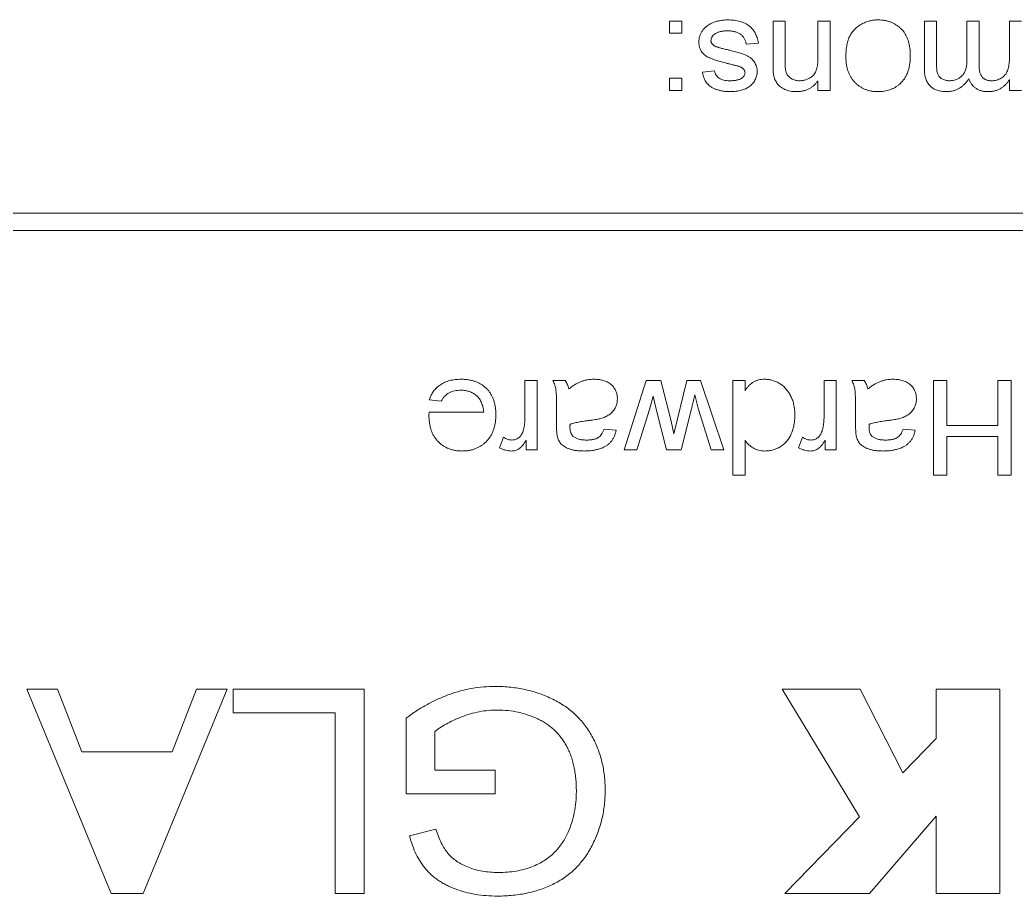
# Model space of a CAD drawing. Header units: inches. Extents: x -9 to 9, y -9.9 to 12.5.
# Drawn here: x -0.802 to 0.537, y 9.522 to 10.699 of the extents above; entities that cross this region are included whole.
import ezdxf

# ---------------------------------------------------------------- set-up
doc = ezdxf.new("R2010")
doc.units = ezdxf.units.IN
doc.header["$MEASUREMENT"] = 0

msp = doc.modelspace()

# ---------------------------------------------------------------- linework, layer by layer
at = {"color": 7, "linetype": 'Continuous', "lineweight": 15}
for p, q in [((0.0712, 10.6815), (0.0712, 10.6978)), ((0.0712, 10.6978), (0.0876, 10.6978)), ((0.0876, 10.6978), (0.0876, 10.6815)), ((0.2102, 10.6408), (0.2102, 10.6978)), ((0.2102, 10.6978), (0.2265, 10.6978)), ((0.2265, 10.6978), (0.2265, 10.6422)), ((0.2706, 10.6478), (0.2706, 10.6978)), ((0.2706, 10.6978), (0.287, 10.6978)), ((0.287, 10.6978), (0.287, 10.6046)), ((0.4137, 10.6342), (0.4137, 10.6978)), ((0.4137, 10.6978), (0.4301, 10.6978)), ((0.4301, 10.6978), (0.4301, 10.6402)), ((0.4709, 10.6447), (0.4709, 10.6978)), ((0.4709, 10.6978), (0.4873, 10.6978)), ((0.4873, 10.6978), (0.4873, 10.6384)), ((0.5281, 10.6504), (0.5281, 10.6978)), ((0.5281, 10.6978), (0.5445, 10.6978)), ((0.0876, 10.6815), (0.0712, 10.6815)), ((0.1905, 10.6684), (0.1742, 10.6667)), ((0.1154, 10.6292), (0.1317, 10.6308)), ((0.0712, 10.6046), (0.0712, 10.621)), ((0.0712, 10.621), (0.0876, 10.621)), ((0.0876, 10.621), (0.0876, 10.6046)), ((0.2706, 10.6046), (0.2706, 10.6176)), ((0.5281, 10.6046), (0.5281, 10.6192)), ((0.0876, 10.6046), (0.0712, 10.6046)), ((0.287, 10.6046), (0.2706, 10.6046)), ((0.5445, 10.6046), (0.5281, 10.6046)), ((1.6858, 10.4396), (-1.3242, 10.4396)), ((-1.3242, 10.4164), (1.6858, 10.4164)), ((-0.1233, 10.1652), (-0.1233, 10.2147)), ((-0.1233, 10.2147), (-0.1069, 10.2147)), ((-0.1069, 10.2147), (-0.1069, 10.1215)), ((-0.0857, 10.2147), (-0.0693, 10.2147)), ((0.0099, 10.1215), (0.0396, 10.2147)), ((0.0396, 10.2147), (0.0596, 10.2147)), ((0.0596, 10.2147), (0.0731, 10.1598)), ((0.0769, 10.143), (0.0943, 10.2147)), ((0.0943, 10.2147), (0.1129, 10.2147)), ((0.1129, 10.2147), (0.144, 10.1215)), ((0.1562, 10.0872), (0.1562, 10.2147)), ((0.1562, 10.2147), (0.1726, 10.2147)), ((0.1726, 10.2147), (0.1726, 10.2006)), ((0.2788, 10.1652), (0.2788, 10.2147)), ((0.2788, 10.2147), (0.2951, 10.2147)), ((0.2951, 10.2147), (0.2951, 10.1215)), ((0.3164, 10.2147), (0.3327, 10.2147)), ((0.4259, 10.0872), (0.4259, 10.2147)), ((0.4259, 10.2147), (0.4439, 10.2147)), ((0.4439, 10.2147), (0.4439, 10.1542)), ((0.5125, 10.1542), (0.5125, 10.2147)), ((0.5125, 10.2147), (0.5305, 10.2147)), ((0.5305, 10.2147), (0.5305, 10.0872)), ((0.0492, 10.1934), (0.044, 10.1759)), ((0.0532, 10.1761), (0.0492, 10.1934)), ((0.1101, 10.1759), (0.1051, 10.1953)), ((-0.2358, 10.1869), (-0.2519, 10.1886)), ((-0.2523, 10.1722), (-0.1788, 10.1722)), ((-0.0808, 10.1543), (-0.0808, 10.1743)), ((0.044, 10.1759), (0.027, 10.1215)), ((0.067, 10.1215), (0.0532, 10.1761)), ((0.1007, 10.1766), (0.0868, 10.1215)), ((0.1269, 10.1215), (0.1101, 10.1759)), ((0.3213, 10.1543), (0.3213, 10.1743)), ((0.0731, 10.1598), (0.0769, 10.143)), ((0.4439, 10.1542), (0.5125, 10.1542)), ((-0.017, 10.1493), (-0.0007, 10.1477)), ((0.385, 10.1493), (0.4014, 10.1477)), ((0.5125, 10.1395), (0.4439, 10.1395)), ((0.4439, 10.1395), (0.4439, 10.0872)), ((0.5125, 10.0872), (0.5125, 10.1395)), ((-0.1576, 10.1243), (-0.1522, 10.1384)), ((-0.1216, 10.1215), (-0.1216, 10.1345)), ((0.1726, 10.1343), (0.1726, 10.0872)), ((0.2445, 10.1243), (0.2498, 10.1384)), ((0.2804, 10.1215), (0.2804, 10.1345)), ((-0.1069, 10.1215), (-0.1216, 10.1215)), ((0.027, 10.1215), (0.0099, 10.1215)), ((0.0868, 10.1215), (0.067, 10.1215)), ((0.144, 10.1215), (0.1269, 10.1215)), ((0.2951, 10.1215), (0.2804, 10.1215)), ((0.1726, 10.0872), (0.1562, 10.0872)), ((0.4439, 10.0872), (0.4259, 10.0872)), ((0.5305, 10.0872), (0.5125, 10.0872)), ((-0.6799, 9.5251), (-0.793, 9.7998)), ((-0.793, 9.7998), (-0.7517, 9.7998)), ((-0.7517, 9.7998), (-0.7192, 9.7153)), ((-0.5237, 9.7998), (-0.6368, 9.5251)), ((-0.5975, 9.7153), (-0.565, 9.7998)), ((-0.565, 9.7998), (-0.5237, 9.7998)), ((-0.5157, 9.7681), (-0.5157, 9.7998)), ((-0.5157, 9.7998), (-0.3395, 9.7998)), ((-0.3395, 9.7998), (-0.3395, 9.5251)), ((0.3265, 9.6279), (0.2226, 9.7998)), ((0.2226, 9.7998), (0.3273, 9.7998)), ((0.3273, 9.7998), (0.3846, 9.6874)), ((0.4296, 9.7998), (0.5152, 9.7998)), ((0.4296, 9.7334), (0.4296, 9.7998)), ((0.5152, 9.7998), (0.5152, 9.5251)), ((-0.3783, 9.7681), (-0.5157, 9.7681)), ((-0.3783, 9.5251), (-0.3783, 9.7681)), ((-0.2832, 9.6589), (-0.2832, 9.7606)), ((-0.2444, 9.7427), (-0.2444, 9.6906)), ((0.3846, 9.6874), (0.4296, 9.7334)), ((-0.7192, 9.7153), (-0.5975, 9.7153)), ((-0.2444, 9.6906), (-0.1634, 9.6906)), ((-0.1634, 9.6906), (-0.1634, 9.6589)), ((-0.1634, 9.6589), (-0.2832, 9.6589)), ((0.2262, 9.5251), (0.3265, 9.6279)), ((0.4296, 9.6289), (0.34, 9.5251)), ((0.4296, 9.5251), (0.4296, 9.6289)), ((-0.2786, 9.6025), (-0.2431, 9.6114)), ((-0.6368, 9.5251), (-0.6799, 9.5251)), ((-0.3395, 9.5251), (-0.3783, 9.5251)), ((0.34, 9.5251), (0.2262, 9.5251)), ((0.5152, 9.5251), (0.4296, 9.5251))]:
    msp.add_line(p, q, dxfattribs=at)
for points, knots in [([(0.1105, 10.6698), (0.1105, 10.6711), (0.1106, 10.6737), (0.1116, 10.6776), (0.1131, 10.6813), (0.1152, 10.6849), (0.1178, 10.6882), (0.121, 10.6911), (0.1248, 10.6936), (0.129, 10.6957), (0.1336, 10.6974), (0.1386, 10.6985), (0.1439, 10.6993), (0.1475, 10.6994), (0.1493, 10.6994)], [0, 0, 0, 0, 0.071904, 0.143614, 0.216349, 0.292365, 0.369707, 0.448625, 0.530622, 0.617577, 0.708282, 0.80124, 0.898243, 1, 1, 1, 1]), ([(0.1493, 10.6994), (0.1508, 10.6994), (0.1538, 10.6994), (0.1581, 10.699), (0.1621, 10.6984), (0.1658, 10.6975), (0.1693, 10.6964), (0.1725, 10.6951), (0.1754, 10.6935), (0.178, 10.6917), (0.1804, 10.6896), (0.1825, 10.6872), (0.1844, 10.6847), (0.1861, 10.6819), (0.1876, 10.6789), (0.1888, 10.6756), (0.1898, 10.6721), (0.1903, 10.6696), (0.1905, 10.6684)], [0, 0, 0, 0, 0.079866, 0.154611, 0.225448, 0.291873, 0.355064, 0.415035, 0.472522, 0.528207, 0.582877, 0.63781, 0.693561, 0.750163, 0.808806, 0.869777, 0.933431, 1, 1, 1, 1]), ([(0.3082, 10.6499), (0.3082, 10.6514), (0.3083, 10.6542), (0.3085, 10.6583), (0.309, 10.6621), (0.3095, 10.6658), (0.3103, 10.6691), (0.3112, 10.6723), (0.3123, 10.6752), (0.3135, 10.6779), (0.315, 10.6804), (0.3165, 10.6828), (0.3182, 10.685), (0.3201, 10.687), (0.3221, 10.6889), (0.3243, 10.6907), (0.3267, 10.6923), (0.3291, 10.6938), (0.3317, 10.6952), (0.3344, 10.6963), (0.3371, 10.6973), (0.3398, 10.6981), (0.3427, 10.6987), (0.3456, 10.6991), (0.3485, 10.6994), (0.3505, 10.6994), (0.3515, 10.6994)], [0, 0, 0, 0, 0.05819, 0.113056, 0.165061, 0.21424, 0.260568, 0.30443, 0.346129, 0.385785, 0.423948, 0.461726, 0.499248, 0.536313, 0.573594, 0.611063, 0.649419, 0.688099, 0.726978, 0.76576, 0.803976, 0.842431, 0.881298, 0.920407, 0.959944, 1, 1, 1, 1]), ([(0.3515, 10.6994), (0.3531, 10.6994), (0.3562, 10.6993), (0.3607, 10.6987), (0.365, 10.6978), (0.369, 10.6964), (0.3729, 10.6947), (0.3765, 10.6925), (0.3798, 10.69), (0.383, 10.6871), (0.3858, 10.6838), (0.3882, 10.6801), (0.3903, 10.6761), (0.392, 10.6718), (0.3932, 10.6671), (0.3942, 10.6621), (0.3948, 10.6568), (0.3948, 10.6531), (0.3948, 10.6512)], [0, 0, 0, 0, 0.06474, 0.126418, 0.186315, 0.244378, 0.301332, 0.357929, 0.415028, 0.473091, 0.53178, 0.591191, 0.651847, 0.714938, 0.780664, 0.849684, 0.922763, 1, 1, 1, 1]), ([(0.1491, 10.6847), (0.1482, 10.6847), (0.1464, 10.6847), (0.1438, 10.6845), (0.1415, 10.6842), (0.1393, 10.6838), (0.1372, 10.6832), (0.1354, 10.6826), (0.1338, 10.6817), (0.1319, 10.6805), (0.1299, 10.6789), (0.1281, 10.6766), (0.127, 10.6741), (0.1269, 10.6723), (0.1268, 10.6715)], [0, 0, 0, 0, 0.095093, 0.18512, 0.268441, 0.346337, 0.418349, 0.486369, 0.54995, 0.609854, 0.720112, 0.81839, 0.909514, 1, 1, 1, 1]), ([(0.1742, 10.6667), (0.1741, 10.6675), (0.1738, 10.6689), (0.1732, 10.6708), (0.1725, 10.6727), (0.1716, 10.6744), (0.1706, 10.6761), (0.1694, 10.6776), (0.1681, 10.6789), (0.1666, 10.6801), (0.1649, 10.6812), (0.1631, 10.6822), (0.1611, 10.683), (0.159, 10.6836), (0.1568, 10.6841), (0.1543, 10.6845), (0.1518, 10.6847), (0.15, 10.6847), (0.1491, 10.6847)], [0, 0, 0, 0, 0.063186, 0.123974, 0.181721, 0.23889, 0.294673, 0.350009, 0.406037, 0.462315, 0.519537, 0.579385, 0.64074, 0.705756, 0.773215, 0.844995, 0.919985, 1, 1, 1, 1]), ([(0.1504, 10.6405), (0.1491, 10.6409), (0.1465, 10.6416), (0.1427, 10.6427), (0.1392, 10.6437), (0.136, 10.6446), (0.1331, 10.6455), (0.1306, 10.6463), (0.1283, 10.6471), (0.1257, 10.6481), (0.1227, 10.6494), (0.1196, 10.6513), (0.1169, 10.6536), (0.1146, 10.6562), (0.1127, 10.6591), (0.1114, 10.6624), (0.1106, 10.666), (0.1105, 10.6685), (0.1105, 10.6698)], [0, 0, 0, 0, 0.077574, 0.149903, 0.216537, 0.277933, 0.333647, 0.38369, 0.428076, 0.467269, 0.538091, 0.605387, 0.66991, 0.733624, 0.796729, 0.861185, 0.928258, 1, 1, 1, 1]), ([(0.1268, 10.6715), (0.1268, 10.6711), (0.1269, 10.6703), (0.1271, 10.6692), (0.1276, 10.6682), (0.1283, 10.6672), (0.1291, 10.6662), (0.1302, 10.6654), (0.1314, 10.6646), (0.1323, 10.6642), (0.1327, 10.6639)], [0, 0, 0, 0, 0.115834, 0.22718, 0.337218, 0.451327, 0.573841, 0.703929, 0.845173, 1, 1, 1, 1]), ([(0.1327, 10.6639), (0.1331, 10.6638), (0.134, 10.6634), (0.1355, 10.6629), (0.1372, 10.6623), (0.1392, 10.6618), (0.1415, 10.6612), (0.144, 10.6605), (0.1469, 10.6599), (0.1489, 10.6594), (0.1499, 10.6592)], [0, 0, 0, 0, 0.071269, 0.15777, 0.260114, 0.376166, 0.509547, 0.657505, 0.820757, 1, 1, 1, 1]), ([(0.1499, 10.6592), (0.1513, 10.6588), (0.154, 10.6581), (0.1579, 10.657), (0.1615, 10.6561), (0.1647, 10.6551), (0.1676, 10.6541), (0.1702, 10.6533), (0.1725, 10.6524), (0.175, 10.6513), (0.1778, 10.6499), (0.1808, 10.6478), (0.1833, 10.6454), (0.1853, 10.6427), (0.1869, 10.6398), (0.188, 10.6366), (0.1888, 10.6334), (0.1889, 10.6312), (0.1889, 10.63)], [0, 0, 0, 0, 0.081828, 0.15738, 0.227123, 0.29074, 0.348258, 0.399556, 0.445277, 0.484851, 0.55548, 0.622202, 0.687024, 0.750372, 0.812879, 0.874666, 0.936506, 1, 1, 1, 1]), ([(0.3515, 10.603), (0.3499, 10.603), (0.3469, 10.6031), (0.3424, 10.6037), (0.3382, 10.6047), (0.3342, 10.606), (0.3304, 10.6078), (0.3267, 10.6099), (0.3234, 10.6125), (0.3203, 10.6154), (0.3174, 10.6187), (0.315, 10.6223), (0.3129, 10.6261), (0.3111, 10.6303), (0.3098, 10.6348), (0.3089, 10.6396), (0.3083, 10.6447), (0.3082, 10.6481), (0.3082, 10.6499)], [0, 0, 0, 0, 0.064643, 0.126877, 0.18704, 0.245838, 0.303782, 0.361534, 0.420014, 0.479523, 0.539642, 0.599585, 0.660557, 0.723091, 0.787772, 0.855066, 0.925797, 1, 1, 1, 1]), ([(0.3948, 10.6512), (0.3948, 10.6492), (0.3947, 10.6451), (0.394, 10.6393), (0.3929, 10.6339), (0.3914, 10.6289), (0.3894, 10.6244), (0.3869, 10.6202), (0.384, 10.6165), (0.3817, 10.6143), (0.3806, 10.6132)], [0, 0, 0, 0, 0.148309, 0.287057, 0.418516, 0.542549, 0.66052, 0.775371, 0.887867, 1, 1, 1, 1]), ([(0.5043, 10.6177), (0.5054, 10.6177), (0.5077, 10.6178), (0.5109, 10.6185), (0.5141, 10.6196), (0.5171, 10.6211), (0.5198, 10.623), (0.5221, 10.6254), (0.5241, 10.6281), (0.5253, 10.6307), (0.5261, 10.633), (0.5267, 10.635), (0.5271, 10.6371), (0.5275, 10.6394), (0.5278, 10.6419), (0.528, 10.6445), (0.5281, 10.6474), (0.5281, 10.6493), (0.5281, 10.6504)], [0, 0, 0, 0, 0.073205, 0.144966, 0.216391, 0.288928, 0.361261, 0.432111, 0.504763, 0.579781, 0.6197, 0.663347, 0.710361, 0.760235, 0.814889, 0.87263, 0.934116, 1, 1, 1, 1]), ([(0.1645, 10.637), (0.1643, 10.637), (0.1637, 10.6372), (0.1626, 10.6375), (0.1613, 10.6379), (0.1597, 10.6383), (0.1578, 10.6388), (0.1556, 10.6393), (0.1531, 10.6399), (0.1514, 10.6403), (0.1504, 10.6405)], [0, 0, 0, 0, 0.0534044, 0.1280645, 0.2227777, 0.3370983, 0.4714695, 0.6271687, 0.8029147, 1, 1, 1, 1]), ([(0.1706, 10.6332), (0.1703, 10.6336), (0.1695, 10.6344), (0.1681, 10.6353), (0.1664, 10.6362), (0.1652, 10.6367), (0.1645, 10.637)], [0, 0, 0, 0, 0.2151201, 0.4486397, 0.7097225, 1, 1, 1, 1]), ([(0.211, 10.6255), (0.2109, 10.6259), (0.2108, 10.6268), (0.2106, 10.6282), (0.2105, 10.6298), (0.2103, 10.6316), (0.2103, 10.6336), (0.2102, 10.6358), (0.2102, 10.6382), (0.2102, 10.6399), (0.2102, 10.6408)], [0, 0, 0, 0, 0.0794987, 0.1702959, 0.2758223, 0.3945065, 0.5263322, 0.6698225, 0.8282417, 1, 1, 1, 1]), ([(0.2265, 10.6422), (0.2265, 10.6407), (0.2265, 10.6379), (0.2269, 10.6341), (0.2274, 10.6308), (0.2282, 10.6281), (0.2294, 10.6257), (0.2308, 10.6237), (0.2327, 10.6219), (0.2349, 10.6205), (0.2373, 10.6192), (0.24, 10.6183), (0.2429, 10.6178), (0.2449, 10.6177), (0.2459, 10.6177)], [0, 0, 0, 0, 0.123561, 0.230514, 0.322018, 0.399267, 0.468163, 0.536748, 0.607035, 0.680492, 0.75669, 0.834592, 0.914663, 1, 1, 1, 1]), ([(0.2459, 10.6177), (0.2467, 10.6177), (0.2483, 10.6178), (0.2507, 10.618), (0.253, 10.6186), (0.2553, 10.6192), (0.2574, 10.6201), (0.2595, 10.6212), (0.2615, 10.6225), (0.2633, 10.624), (0.2651, 10.6257), (0.2666, 10.6279), (0.2678, 10.6303), (0.2689, 10.6332), (0.2697, 10.6363), (0.2702, 10.6399), (0.2706, 10.6437), (0.2706, 10.6464), (0.2706, 10.6478)], [0, 0, 0, 0, 0.055577, 0.109757, 0.162536, 0.214518, 0.266613, 0.318338, 0.370897, 0.424272, 0.478921, 0.537218, 0.598921, 0.665389, 0.738701, 0.8187, 0.905514, 1, 1, 1, 1]), ([(0.4301, 10.6402), (0.4301, 10.6387), (0.4301, 10.6361), (0.4304, 10.6324), (0.4308, 10.6294), (0.4316, 10.6269), (0.4326, 10.6248), (0.4338, 10.623), (0.4355, 10.6215), (0.4374, 10.6202), (0.4396, 10.6191), (0.442, 10.6183), (0.4446, 10.6178), (0.4463, 10.6177), (0.4472, 10.6177)], [0, 0, 0, 0, 0.132, 0.244831, 0.338158, 0.413996, 0.479999, 0.546536, 0.61447, 0.686819, 0.761201, 0.837747, 0.916318, 1, 1, 1, 1]), ([(0.4472, 10.6177), (0.4481, 10.6177), (0.4497, 10.6178), (0.4521, 10.6181), (0.4544, 10.6186), (0.4566, 10.6193), (0.4587, 10.6202), (0.4606, 10.6213), (0.4625, 10.6226), (0.4642, 10.6241), (0.4658, 10.6258), (0.4672, 10.6278), (0.4683, 10.63), (0.4693, 10.6325), (0.47, 10.6352), (0.4706, 10.6381), (0.4709, 10.6413), (0.4709, 10.6435), (0.4709, 10.6447)], [0, 0, 0, 0, 0.061413, 0.120127, 0.177722, 0.233757, 0.289007, 0.343682, 0.399441, 0.455811, 0.512968, 0.571498, 0.632828, 0.696664, 0.765474, 0.838055, 0.91606, 1, 1, 1, 1]), ([(0.4873, 10.6384), (0.4873, 10.6375), (0.4873, 10.6359), (0.4875, 10.6336), (0.4878, 10.6314), (0.4882, 10.6294), (0.4888, 10.6275), (0.4895, 10.6258), (0.4903, 10.6243), (0.4912, 10.6229), (0.4923, 10.6216), (0.4935, 10.6206), (0.4949, 10.6197), (0.4965, 10.619), (0.4982, 10.6184), (0.5001, 10.618), (0.5022, 10.6177), (0.5036, 10.6177), (0.5043, 10.6177)], [0, 0, 0, 0, 0.081226, 0.156926, 0.228882, 0.295845, 0.358232, 0.417324, 0.473288, 0.527532, 0.580385, 0.632696, 0.686719, 0.742338, 0.800776, 0.862704, 0.928691, 1, 1, 1, 1]), ([(0.1535, 10.603), (0.1516, 10.603), (0.1481, 10.6031), (0.1429, 10.6037), (0.1381, 10.6047), (0.1337, 10.6061), (0.1297, 10.6077), (0.1262, 10.6097), (0.1233, 10.612), (0.1209, 10.6147), (0.119, 10.6177), (0.1174, 10.6211), (0.1162, 10.625), (0.1156, 10.6277), (0.1154, 10.6292)], [0, 0, 0, 0, 0.107097, 0.207804, 0.30338, 0.394069, 0.479039, 0.55622, 0.62813, 0.695433, 0.763088, 0.835924, 0.914474, 1, 1, 1, 1]), ([(0.1317, 10.6308), (0.1319, 10.6298), (0.1324, 10.6279), (0.1337, 10.6252), (0.1355, 10.623), (0.1379, 10.6211), (0.1407, 10.6195), (0.1441, 10.6185), (0.148, 10.6178), (0.1507, 10.6177), (0.1522, 10.6177)], [0, 0, 0, 0, 0.113015, 0.220825, 0.327646, 0.439108, 0.558973, 0.689663, 0.836239, 1, 1, 1, 1]), ([(0.1522, 10.6177), (0.1531, 10.6177), (0.1548, 10.6177), (0.1573, 10.6179), (0.1595, 10.6182), (0.1616, 10.6185), (0.1634, 10.6189), (0.1651, 10.6194), (0.1666, 10.6201), (0.1682, 10.6211), (0.1699, 10.6224), (0.1714, 10.6243), (0.1724, 10.6262), (0.1725, 10.6277), (0.1726, 10.6284)], [0, 0, 0, 0, 0.104701, 0.201519, 0.290667, 0.372247, 0.447927, 0.517641, 0.580702, 0.638882, 0.742636, 0.8335, 0.91772, 1, 1, 1, 1]), ([(0.1726, 10.6284), (0.1725, 10.6288), (0.1725, 10.6297), (0.1721, 10.631), (0.1715, 10.6322), (0.1709, 10.6329), (0.1706, 10.6332)], [0, 0, 0, 0, 0.24866, 0.491232, 0.738201, 1, 1, 1, 1]), ([(0.1889, 10.63), (0.1889, 10.629), (0.1888, 10.627), (0.1882, 10.624), (0.1873, 10.6211), (0.186, 10.6184), (0.1844, 10.6158), (0.1825, 10.6135), (0.1804, 10.6113), (0.1788, 10.6101), (0.1779, 10.6095)], [0, 0, 0, 0, 0.127093, 0.251928, 0.375308, 0.500182, 0.626043, 0.750055, 0.874162, 1, 1, 1, 1]), ([(0.2415, 10.603), (0.2401, 10.603), (0.2374, 10.6031), (0.2335, 10.6037), (0.2298, 10.6046), (0.2263, 10.6059), (0.223, 10.6076), (0.2202, 10.6094), (0.2178, 10.6115), (0.2158, 10.6139), (0.2142, 10.6165), (0.2128, 10.6193), (0.2118, 10.6223), (0.2113, 10.6244), (0.211, 10.6255)], [0, 0, 0, 0, 0.097966, 0.192504, 0.285214, 0.376566, 0.464105, 0.545546, 0.622274, 0.695254, 0.767679, 0.842285, 0.919383, 1, 1, 1, 1]), ([(0.4436, 10.603), (0.4424, 10.603), (0.4402, 10.6031), (0.4369, 10.6034), (0.4338, 10.604), (0.4309, 10.6049), (0.4282, 10.6059), (0.4257, 10.6072), (0.4235, 10.6088), (0.4214, 10.6106), (0.4196, 10.6127), (0.418, 10.615), (0.4167, 10.6176), (0.4156, 10.6204), (0.4148, 10.6235), (0.4141, 10.6268), (0.4138, 10.6304), (0.4137, 10.6329), (0.4137, 10.6342)], [0, 0, 0, 0, 0.070807, 0.137826, 0.200933, 0.261735, 0.319665, 0.375811, 0.431114, 0.486018, 0.541264, 0.597711, 0.655926, 0.71674, 0.78102, 0.849299, 0.922483, 1, 1, 1, 1]), ([(0.1779, 10.6095), (0.1773, 10.6091), (0.1758, 10.6081), (0.1734, 10.6069), (0.1706, 10.6058), (0.1675, 10.6049), (0.1642, 10.604), (0.1607, 10.6035), (0.1572, 10.6031), (0.1547, 10.603), (0.1535, 10.603)], [0, 0, 0, 0, 0.0952145, 0.201092, 0.3167255, 0.4441333, 0.5785148, 0.7157199, 0.8556775, 1, 1, 1, 1]), ([(0.2706, 10.6176), (0.2698, 10.6165), (0.2681, 10.6142), (0.2651, 10.6112), (0.2618, 10.6087), (0.2583, 10.6066), (0.2545, 10.605), (0.2504, 10.6038), (0.246, 10.6031), (0.243, 10.603), (0.2415, 10.603)], [0, 0, 0, 0, 0.127232, 0.250814, 0.370546, 0.489925, 0.610284, 0.734954, 0.864067, 1, 1, 1, 1]), ([(0.3806, 10.6132), (0.3796, 10.6124), (0.3776, 10.6108), (0.3743, 10.6087), (0.3709, 10.607), (0.3673, 10.6055), (0.3636, 10.6044), (0.3597, 10.6036), (0.3556, 10.6031), (0.3529, 10.603), (0.3515, 10.603)], [0, 0, 0, 0, 0.123513, 0.244883, 0.366289, 0.488019, 0.611574, 0.737271, 0.866217, 1, 1, 1, 1]), ([(0.4735, 10.6203), (0.4725, 10.6189), (0.4706, 10.6162), (0.4674, 10.6127), (0.464, 10.6097), (0.4603, 10.6072), (0.4565, 10.6053), (0.4524, 10.604), (0.448, 10.6032), (0.4451, 10.6031), (0.4436, 10.603)], [0, 0, 0, 0, 0.139728, 0.270996, 0.396376, 0.517305, 0.636329, 0.754958, 0.875182, 1, 1, 1, 1]), ([(0.4998, 10.603), (0.4982, 10.6031), (0.495, 10.6031), (0.4905, 10.604), (0.4864, 10.6054), (0.4828, 10.6075), (0.4797, 10.61), (0.4771, 10.613), (0.4749, 10.6164), (0.474, 10.619), (0.4735, 10.6203)], [0, 0, 0, 0, 0.1463162, 0.2805548, 0.4060707, 0.5260906, 0.6427543, 0.758503, 0.876798, 1, 1, 1, 1]), ([(0.5281, 10.6192), (0.5274, 10.618), (0.5259, 10.6157), (0.5231, 10.6125), (0.5199, 10.6098), (0.5165, 10.6074), (0.5127, 10.6054), (0.5086, 10.604), (0.5043, 10.6032), (0.5013, 10.6031), (0.4998, 10.603)], [0, 0, 0, 0, 0.123343, 0.244265, 0.366244, 0.489395, 0.613948, 0.739193, 0.866489, 1, 1, 1, 1]), ([(-0.2519, 10.1886), (-0.2515, 10.1896), (-0.2508, 10.1918), (-0.2495, 10.1948), (-0.248, 10.1976), (-0.2462, 10.2003), (-0.2442, 10.2028), (-0.242, 10.2051), (-0.2396, 10.2072), (-0.2369, 10.2091), (-0.2341, 10.2108), (-0.2311, 10.2123), (-0.2279, 10.2136), (-0.2244, 10.2146), (-0.2208, 10.2154), (-0.2171, 10.2159), (-0.2131, 10.2163), (-0.2104, 10.2163), (-0.209, 10.2163)], [0, 0, 0, 0, 0.061746, 0.121405, 0.179781, 0.237523, 0.29511, 0.352702, 0.410413, 0.46936, 0.529344, 0.590175, 0.652291, 0.716546, 0.783338, 0.852563, 0.924565, 1, 1, 1, 1]), ([(-0.209, 10.2163), (-0.2072, 10.2163), (-0.2038, 10.2162), (-0.1989, 10.2156), (-0.1942, 10.2147), (-0.1898, 10.2133), (-0.1857, 10.2115), (-0.1818, 10.2094), (-0.1783, 10.2068), (-0.175, 10.2039), (-0.172, 10.2007), (-0.1695, 10.197), (-0.1673, 10.1931), (-0.1655, 10.1889), (-0.1642, 10.1843), (-0.1632, 10.1795), (-0.1626, 10.1743), (-0.1625, 10.1707), (-0.1625, 10.1689)], [0, 0, 0, 0, 0.069269, 0.135217, 0.198632, 0.259375, 0.318807, 0.377138, 0.435039, 0.493196, 0.55158, 0.610231, 0.669155, 0.729837, 0.792949, 0.85836, 0.92734, 1, 1, 1, 1]), ([(-0.0808, 10.1743), (-0.0808, 10.1759), (-0.0808, 10.1791), (-0.0808, 10.1837), (-0.0809, 10.1878), (-0.081, 10.1914), (-0.0811, 10.1947), (-0.0813, 10.1975), (-0.0815, 10.1998), (-0.0818, 10.2023), (-0.0823, 10.2052), (-0.0832, 10.2084), (-0.0843, 10.2116), (-0.0852, 10.2137), (-0.0857, 10.2147)], [0, 0, 0, 0, 0.121729, 0.23228, 0.332288, 0.421154, 0.500089, 0.567887, 0.625241, 0.671538, 0.75364, 0.835292, 0.91739, 1, 1, 1, 1]), ([(-0.0693, 10.2147), (-0.0687, 10.2139), (-0.0675, 10.2122), (-0.0662, 10.2094), (-0.0651, 10.2064), (-0.0646, 10.2043), (-0.0644, 10.2033)], [0, 0, 0, 0, 0.245708, 0.491046, 0.741711, 1, 1, 1, 1]), ([(-0.0644, 10.2033), (-0.063, 10.2044), (-0.0601, 10.2066), (-0.0558, 10.2094), (-0.0516, 10.2117), (-0.0475, 10.2135), (-0.0433, 10.2147), (-0.0391, 10.2157), (-0.0348, 10.2162), (-0.0318, 10.2163), (-0.0303, 10.2163)], [0, 0, 0, 0, 0.1491828, 0.2871726, 0.4148615, 0.533201, 0.6472606, 0.7621608, 0.8794649, 1, 1, 1, 1]), ([(-0.0303, 10.2163), (-0.0291, 10.2163), (-0.0267, 10.2163), (-0.0233, 10.2159), (-0.02, 10.2153), (-0.017, 10.2145), (-0.0142, 10.2135), (-0.0116, 10.2122), (-0.0093, 10.2107), (-0.0071, 10.209), (-0.0052, 10.2071), (-0.0036, 10.205), (-0.0022, 10.2028), (-0.001, 10.2005), (-0.0002, 10.1981), (0.0005, 10.1955), (0.0009, 10.1928), (0.0009, 10.1909), (0.0009, 10.19)], [0, 0, 0, 0, 0.079263, 0.154392, 0.225342, 0.293069, 0.357386, 0.419319, 0.479862, 0.539729, 0.598094, 0.655193, 0.710977, 0.766717, 0.822611, 0.880248, 0.939003, 1, 1, 1, 1]), ([(0.1726, 10.2006), (0.1733, 10.2019), (0.1748, 10.2043), (0.1775, 10.2075), (0.1804, 10.2103), (0.1836, 10.2125), (0.187, 10.2142), (0.1908, 10.2155), (0.1948, 10.2162), (0.1975, 10.2163), (0.199, 10.2163)], [0, 0, 0, 0, 0.1353205, 0.26318, 0.386064, 0.5051886, 0.6238099, 0.7443825, 0.868721, 1, 1, 1, 1]), ([(0.199, 10.2163), (0.1999, 10.2163), (0.2017, 10.2163), (0.2045, 10.216), (0.2072, 10.2155), (0.2098, 10.2148), (0.2124, 10.214), (0.2149, 10.2129), (0.2174, 10.2117), (0.2197, 10.2103), (0.2221, 10.2087), (0.2242, 10.2069), (0.2262, 10.205), (0.2281, 10.203), (0.2299, 10.2008), (0.2316, 10.1984), (0.233, 10.1959), (0.2344, 10.1933), (0.2357, 10.1905), (0.2367, 10.1876), (0.2376, 10.1846), (0.2383, 10.1815), (0.2389, 10.1783), (0.2393, 10.1751), (0.2395, 10.1717), (0.2396, 10.1694), (0.2396, 10.1682)], [0, 0, 0, 0, 0.039521, 0.078855, 0.117454, 0.155685, 0.194184, 0.232675, 0.271564, 0.311209, 0.350808, 0.390476, 0.429696, 0.469182, 0.50936, 0.549967, 0.591228, 0.633687, 0.676841, 0.720396, 0.764298, 0.809298, 0.855285, 0.902384, 0.950349, 1, 1, 1, 1]), ([(0.3213, 10.1743), (0.3213, 10.1759), (0.3213, 10.1791), (0.3213, 10.1837), (0.3212, 10.1878), (0.321, 10.1914), (0.3209, 10.1947), (0.3208, 10.1975), (0.3206, 10.1998), (0.3203, 10.2023), (0.3198, 10.2052), (0.3189, 10.2084), (0.3178, 10.2116), (0.3169, 10.2137), (0.3164, 10.2147)], [0, 0, 0, 0, 0.121729, 0.23228, 0.332288, 0.421154, 0.500089, 0.567887, 0.625241, 0.671538, 0.75364, 0.835292, 0.91739, 1, 1, 1, 1]), ([(0.3327, 10.2147), (0.3333, 10.2139), (0.3345, 10.2122), (0.3359, 10.2094), (0.337, 10.2064), (0.3374, 10.2043), (0.3376, 10.2033)], [0, 0, 0, 0, 0.245708, 0.491046, 0.741711, 1, 1, 1, 1]), ([(0.3376, 10.2033), (0.3391, 10.2044), (0.342, 10.2066), (0.3463, 10.2094), (0.3505, 10.2117), (0.3546, 10.2135), (0.3587, 10.2147), (0.3629, 10.2157), (0.3673, 10.2162), (0.3703, 10.2163), (0.3718, 10.2163)], [0, 0, 0, 0, 0.149183, 0.287173, 0.414862, 0.533201, 0.647261, 0.762161, 0.879465, 1, 1, 1, 1]), ([(0.3718, 10.2163), (0.373, 10.2163), (0.3753, 10.2163), (0.3788, 10.2159), (0.382, 10.2153), (0.385, 10.2145), (0.3879, 10.2135), (0.3904, 10.2122), (0.3928, 10.2107), (0.3949, 10.209), (0.3968, 10.2071), (0.3985, 10.205), (0.3999, 10.2028), (0.4011, 10.2005), (0.4019, 10.1981), (0.4026, 10.1955), (0.4029, 10.1928), (0.403, 10.1909), (0.403, 10.19)], [0, 0, 0, 0, 0.079263, 0.154392, 0.225342, 0.293069, 0.357386, 0.419319, 0.479862, 0.539729, 0.598094, 0.655193, 0.710977, 0.766717, 0.822611, 0.880248, 0.939003, 1, 1, 1, 1]), ([(-0.2093, 10.2016), (-0.2108, 10.2016), (-0.2137, 10.2015), (-0.2179, 10.2009), (-0.2218, 10.1998), (-0.2253, 10.1982), (-0.2285, 10.1962), (-0.2314, 10.1936), (-0.2339, 10.1905), (-0.2352, 10.1881), (-0.2358, 10.1869)], [0, 0, 0, 0, 0.140657, 0.272319, 0.396162, 0.514862, 0.630882, 0.748866, 0.87083, 1, 1, 1, 1]), ([(-0.1788, 10.1722), (-0.1789, 10.1734), (-0.1791, 10.1756), (-0.1797, 10.1789), (-0.1806, 10.1819), (-0.1816, 10.1848), (-0.1829, 10.1874), (-0.1844, 10.1899), (-0.1862, 10.1921), (-0.1882, 10.1941), (-0.1903, 10.1959), (-0.1927, 10.1974), (-0.1951, 10.1987), (-0.1977, 10.1998), (-0.2004, 10.2006), (-0.2033, 10.2012), (-0.2062, 10.2016), (-0.2083, 10.2016), (-0.2093, 10.2016)], [0, 0, 0, 0, 0.073285, 0.143507, 0.210045, 0.273938, 0.335999, 0.395924, 0.455882, 0.515444, 0.574901, 0.633757, 0.691977, 0.75104, 0.810311, 0.871519, 0.934609, 1, 1, 1, 1]), ([(0.1051, 10.1953), (0.105, 10.1951), (0.1049, 10.1945), (0.1046, 10.1934), (0.1043, 10.1918), (0.1037, 10.1898), (0.1032, 10.1872), (0.1024, 10.1841), (0.1016, 10.1805), (0.101, 10.178), (0.1007, 10.1766)], [0, 0, 0, 0, 0.032857, 0.091491, 0.177206, 0.289308, 0.426886, 0.592144, 0.783181, 1, 1, 1, 1]), ([(0.0009, 10.19), (0.0009, 10.1889), (0.0008, 10.1867), (0.0003, 10.1835), (-0.0007, 10.1805), (-0.0021, 10.1776), (-0.0037, 10.175), (-0.0056, 10.1726), (-0.0077, 10.1705), (-0.0101, 10.1686), (-0.0127, 10.1671), (-0.0154, 10.1657), (-0.0183, 10.1645), (-0.0203, 10.1639), (-0.0213, 10.1636)], [0, 0, 0, 0, 0.0891675, 0.1753847, 0.2602541, 0.3447915, 0.4287531, 0.5096934, 0.5900525, 0.6696116, 0.750163, 0.8316056, 0.9151306, 1, 1, 1, 1]), ([(0.403, 10.19), (0.403, 10.1889), (0.4029, 10.1867), (0.4023, 10.1835), (0.4013, 10.1805), (0.4, 10.1776), (0.3984, 10.175), (0.3965, 10.1726), (0.3944, 10.1705), (0.392, 10.1686), (0.3894, 10.1671), (0.3867, 10.1657), (0.3838, 10.1645), (0.3818, 10.1639), (0.3808, 10.1636)], [0, 0, 0, 0, 0.0891675, 0.1753847, 0.2602541, 0.3447915, 0.4287531, 0.5096934, 0.5900525, 0.6696116, 0.750163, 0.8316056, 0.9151306, 1, 1, 1, 1]), ([(-0.2524, 10.168), (-0.2524, 10.1686), (-0.2524, 10.17), (-0.2523, 10.1714), (-0.2523, 10.1722)], [0, 0, 0, 0, 0.414608, 1, 1, 1, 1]), ([(-0.208, 10.1199), (-0.2096, 10.1199), (-0.2128, 10.12), (-0.2173, 10.1206), (-0.2217, 10.1216), (-0.2258, 10.123), (-0.2297, 10.1248), (-0.2334, 10.1269), (-0.2368, 10.1295), (-0.2401, 10.1325), (-0.243, 10.1358), (-0.2455, 10.1394), (-0.2476, 10.1434), (-0.2494, 10.1477), (-0.2507, 10.1524), (-0.2517, 10.1573), (-0.2523, 10.1626), (-0.2524, 10.1662), (-0.2524, 10.168)], [0, 0, 0, 0, 0.0646756, 0.1266935, 0.1868853, 0.2455635, 0.303388, 0.3608707, 0.4186456, 0.4778252, 0.5375711, 0.5973859, 0.6581405, 0.7205776, 0.785747, 0.8533781, 0.924621, 1, 1, 1, 1]), ([(-0.1625, 10.1689), (-0.1625, 10.167), (-0.1626, 10.1634), (-0.1632, 10.158), (-0.1642, 10.153), (-0.1656, 10.1483), (-0.1674, 10.1439), (-0.1695, 10.1398), (-0.1721, 10.1361), (-0.1751, 10.1327), (-0.1784, 10.1297), (-0.1819, 10.1271), (-0.1857, 10.1249), (-0.1897, 10.123), (-0.194, 10.1216), (-0.1984, 10.1206), (-0.2032, 10.12), (-0.2064, 10.1199), (-0.208, 10.1199)], [0, 0, 0, 0, 0.075059, 0.145767, 0.213291, 0.278084, 0.340203, 0.400824, 0.460531, 0.519906, 0.578978, 0.636892, 0.694436, 0.752656, 0.811423, 0.872078, 0.934732, 1, 1, 1, 1]), ([(0.2396, 10.1682), (0.2395, 10.1659), (0.2394, 10.1615), (0.2385, 10.1551), (0.237, 10.1489), (0.2353, 10.1441), (0.2336, 10.1404), (0.2321, 10.1378), (0.2306, 10.1354), (0.2288, 10.1332), (0.227, 10.1311), (0.2249, 10.1292), (0.2228, 10.1275), (0.2204, 10.1259), (0.218, 10.1245), (0.2155, 10.1232), (0.2129, 10.1222), (0.2103, 10.1214), (0.2076, 10.1207), (0.2048, 10.1203), (0.2019, 10.12), (0.2, 10.1199), (0.199, 10.1199)], [0, 0, 0, 0, 0.0950649, 0.1862288, 0.274698, 0.3615194, 0.4040048, 0.4455477, 0.4858575, 0.5255788, 0.5648034, 0.6039884, 0.6431454, 0.6827557, 0.7222434, 0.7614977, 0.8005752, 0.8394819, 0.8787428, 0.9184836, 0.9589664, 1, 1, 1, 1]), ([(-0.1259, 10.1465), (-0.1255, 10.148), (-0.1247, 10.1509), (-0.1239, 10.1555), (-0.1234, 10.1603), (-0.1233, 10.1636), (-0.1233, 10.1652)], [0, 0, 0, 0, 0.238648, 0.484307, 0.736648, 1, 1, 1, 1]), ([(-0.08, 10.1403), (-0.0801, 10.1411), (-0.0804, 10.1429), (-0.0806, 10.1461), (-0.0808, 10.1499), (-0.0808, 10.1528), (-0.0808, 10.1543)], [0, 0, 0, 0, 0.1714365, 0.3945717, 0.6700414, 1, 1, 1, 1]), ([(-0.0627, 10.1559), (-0.0627, 10.1554), (-0.0627, 10.1546), (-0.0628, 10.1535), (-0.0628, 10.1527), (-0.0628, 10.1522), (-0.0628, 10.1521)], [0, 0, 0, 0, 0.35568, 0.644278, 0.859095, 1, 1, 1, 1]), ([(-0.0351, 10.1612), (-0.0366, 10.161), (-0.0395, 10.1607), (-0.0437, 10.1601), (-0.0477, 10.1594), (-0.0513, 10.1588), (-0.0546, 10.1581), (-0.0576, 10.1574), (-0.0603, 10.1567), (-0.0619, 10.1561), (-0.0627, 10.1559)], [0, 0, 0, 0, 0.162425, 0.314086, 0.454383, 0.585026, 0.704115, 0.812987, 0.911567, 1, 1, 1, 1]), ([(-0.0213, 10.1636), (-0.0221, 10.1634), (-0.024, 10.1629), (-0.0272, 10.1623), (-0.0309, 10.1617), (-0.0336, 10.1614), (-0.0351, 10.1612)], [0, 0, 0, 0, 0.189385, 0.419458, 0.689091, 1, 1, 1, 1]), ([(0.2761, 10.1465), (0.2765, 10.148), (0.2774, 10.1509), (0.2782, 10.1555), (0.2787, 10.1603), (0.2788, 10.1636), (0.2788, 10.1652)], [0, 0, 0, 0, 0.238648, 0.4843069, 0.7366484, 1, 1, 1, 1]), ([(0.3221, 10.1403), (0.322, 10.1411), (0.3217, 10.1429), (0.3215, 10.1461), (0.3213, 10.1499), (0.3213, 10.1528), (0.3213, 10.1543)], [0, 0, 0, 0, 0.171436, 0.394572, 0.670041, 1, 1, 1, 1]), ([(0.367, 10.1612), (0.3655, 10.161), (0.3626, 10.1607), (0.3583, 10.1601), (0.3544, 10.1594), (0.3508, 10.1588), (0.3475, 10.1581), (0.3445, 10.1574), (0.3418, 10.1567), (0.3401, 10.1561), (0.3393, 10.1559)], [0, 0, 0, 0, 0.162425, 0.314086, 0.454383, 0.585026, 0.704115, 0.812987, 0.911567, 1, 1, 1, 1]), ([(0.3393, 10.1559), (0.3393, 10.1554), (0.3393, 10.1546), (0.3393, 10.1535), (0.3393, 10.1527), (0.3393, 10.1522), (0.3393, 10.1521)], [0, 0, 0, 0, 0.35568, 0.644278, 0.859095, 1, 1, 1, 1]), ([(0.3808, 10.1636), (0.3799, 10.1634), (0.378, 10.1629), (0.3749, 10.1623), (0.3711, 10.1617), (0.3684, 10.1614), (0.367, 10.1612)], [0, 0, 0, 0, 0.189385, 0.419458, 0.689091, 1, 1, 1, 1]), ([(-0.1409, 10.1346), (-0.14, 10.1347), (-0.1384, 10.1347), (-0.136, 10.1353), (-0.1338, 10.1364), (-0.1317, 10.1377), (-0.1298, 10.1395), (-0.1282, 10.1415), (-0.1269, 10.1439), (-0.1262, 10.1456), (-0.1259, 10.1465)], [0, 0, 0, 0, 0.12119, 0.23927, 0.357985, 0.480239, 0.604461, 0.730278, 0.861256, 1, 1, 1, 1]), ([(-0.0438, 10.1199), (-0.0457, 10.1199), (-0.0494, 10.12), (-0.0547, 10.1205), (-0.0594, 10.1213), (-0.0636, 10.1226), (-0.0672, 10.1241), (-0.0703, 10.1257), (-0.0729, 10.1275), (-0.075, 10.1296), (-0.0767, 10.1319), (-0.0781, 10.1345), (-0.0792, 10.1373), (-0.0797, 10.1393), (-0.08, 10.1403)], [0, 0, 0, 0, 0.1282, 0.244519, 0.349128, 0.443548, 0.528716, 0.605416, 0.675126, 0.738315, 0.799801, 0.86345, 0.929512, 1, 1, 1, 1]), ([(-0.0628, 10.1521), (-0.0628, 10.1513), (-0.0628, 10.15), (-0.0625, 10.148), (-0.0622, 10.1462), (-0.0617, 10.1445), (-0.0611, 10.143), (-0.0604, 10.1417), (-0.0595, 10.1405), (-0.0588, 10.1399), (-0.0584, 10.1395)], [0, 0, 0, 0, 0.15691, 0.301426, 0.436171, 0.562589, 0.679766, 0.789288, 0.89571, 1, 1, 1, 1]), ([(-0.0584, 10.1395), (-0.0579, 10.1392), (-0.0569, 10.1384), (-0.0551, 10.1374), (-0.0532, 10.1365), (-0.051, 10.1358), (-0.0487, 10.1353), (-0.0463, 10.1349), (-0.0436, 10.1347), (-0.0418, 10.1346), (-0.0408, 10.1346)], [0, 0, 0, 0, 0.10486, 0.212157, 0.326118, 0.444284, 0.570781, 0.705129, 0.848012, 1, 1, 1, 1]), ([(-0.0007, 10.1477), (-0.0011, 10.1462), (-0.0018, 10.1432), (-0.0034, 10.1391), (-0.0054, 10.1354), (-0.0077, 10.1321), (-0.0105, 10.1293), (-0.0139, 10.1268), (-0.0178, 10.1247), (-0.0222, 10.123), (-0.027, 10.1216), (-0.0323, 10.1206), (-0.0379, 10.12), (-0.0418, 10.1199), (-0.0438, 10.1199)], [0, 0, 0, 0, 0.084062, 0.162372, 0.235324, 0.305092, 0.374595, 0.44743, 0.52526, 0.609204, 0.699233, 0.793754, 0.893947, 1, 1, 1, 1]), ([(-0.0408, 10.1346), (-0.0399, 10.1346), (-0.0382, 10.1346), (-0.0358, 10.1348), (-0.0335, 10.135), (-0.0314, 10.1354), (-0.0295, 10.1359), (-0.0277, 10.1364), (-0.0261, 10.137), (-0.0243, 10.1381), (-0.0222, 10.1398), (-0.0201, 10.1424), (-0.0183, 10.1456), (-0.0175, 10.148), (-0.017, 10.1493)], [0, 0, 0, 0, 0.085719, 0.165753, 0.2411, 0.310316, 0.374493, 0.433711, 0.489651, 0.541051, 0.64228, 0.749883, 0.867555, 1, 1, 1, 1]), ([(0.2612, 10.1346), (0.262, 10.1347), (0.2637, 10.1347), (0.2661, 10.1353), (0.2683, 10.1364), (0.2704, 10.1377), (0.2723, 10.1395), (0.2739, 10.1415), (0.2752, 10.1439), (0.2758, 10.1456), (0.2761, 10.1465)], [0, 0, 0, 0, 0.12119, 0.23927, 0.357985, 0.480239, 0.604461, 0.730278, 0.861256, 1, 1, 1, 1]), ([(0.3583, 10.1199), (0.3563, 10.1199), (0.3526, 10.12), (0.3474, 10.1205), (0.3426, 10.1213), (0.3385, 10.1226), (0.3349, 10.1241), (0.3318, 10.1257), (0.3292, 10.1275), (0.3271, 10.1296), (0.3254, 10.1319), (0.324, 10.1345), (0.3229, 10.1373), (0.3224, 10.1393), (0.3221, 10.1403)], [0, 0, 0, 0, 0.1282, 0.244519, 0.349128, 0.443548, 0.528716, 0.605416, 0.675126, 0.738315, 0.799801, 0.86345, 0.929512, 1, 1, 1, 1]), ([(0.3393, 10.1521), (0.3393, 10.1513), (0.3393, 10.15), (0.3395, 10.148), (0.3398, 10.1462), (0.3403, 10.1445), (0.3409, 10.143), (0.3417, 10.1417), (0.3426, 10.1405), (0.3433, 10.1399), (0.3436, 10.1395)], [0, 0, 0, 0, 0.15691, 0.301426, 0.436171, 0.562589, 0.679766, 0.789288, 0.89571, 1, 1, 1, 1]), ([(0.3436, 10.1395), (0.3442, 10.1392), (0.3452, 10.1384), (0.347, 10.1374), (0.3489, 10.1365), (0.351, 10.1358), (0.3533, 10.1353), (0.3558, 10.1349), (0.3585, 10.1347), (0.3603, 10.1346), (0.3613, 10.1346)], [0, 0, 0, 0, 0.10486, 0.212157, 0.326118, 0.444284, 0.570781, 0.705129, 0.848012, 1, 1, 1, 1]), ([(0.4014, 10.1477), (0.401, 10.1462), (0.4003, 10.1432), (0.3986, 10.1391), (0.3967, 10.1354), (0.3944, 10.1321), (0.3915, 10.1293), (0.3882, 10.1268), (0.3843, 10.1247), (0.3799, 10.123), (0.375, 10.1216), (0.3698, 10.1206), (0.3641, 10.12), (0.3603, 10.1199), (0.3583, 10.1199)], [0, 0, 0, 0, 0.0840616, 0.1623715, 0.2353238, 0.3050918, 0.3745947, 0.4474302, 0.5252605, 0.6092036, 0.6992332, 0.7937541, 0.893947, 1, 1, 1, 1]), ([(0.3613, 10.1346), (0.3621, 10.1346), (0.3638, 10.1346), (0.3663, 10.1348), (0.3686, 10.135), (0.3707, 10.1354), (0.3726, 10.1359), (0.3744, 10.1364), (0.3759, 10.137), (0.3778, 10.1381), (0.3799, 10.1398), (0.382, 10.1424), (0.3838, 10.1456), (0.3846, 10.148), (0.385, 10.1493)], [0, 0, 0, 0, 0.085719, 0.165753, 0.2411, 0.310316, 0.374493, 0.433711, 0.489651, 0.541051, 0.64228, 0.749883, 0.867555, 1, 1, 1, 1]), ([(-0.1522, 10.1384), (-0.1513, 10.1378), (-0.1495, 10.1367), (-0.1466, 10.1355), (-0.1437, 10.1347), (-0.1418, 10.1347), (-0.1409, 10.1346)], [0, 0, 0, 0, 0.270489, 0.525096, 0.765821, 1, 1, 1, 1]), ([(-0.1216, 10.1345), (-0.1225, 10.1332), (-0.1241, 10.1306), (-0.1266, 10.1273), (-0.129, 10.1246), (-0.1314, 10.1227), (-0.1339, 10.1215), (-0.1363, 10.1206), (-0.1389, 10.12), (-0.1407, 10.1199), (-0.1416, 10.1199)], [0, 0, 0, 0, 0.186557, 0.346759, 0.482699, 0.595258, 0.69745, 0.797629, 0.897808, 1, 1, 1, 1]), ([(0.199, 10.1199), (0.1976, 10.12), (0.1948, 10.1201), (0.1908, 10.1208), (0.1871, 10.1221), (0.1836, 10.1239), (0.1803, 10.126), (0.1774, 10.1285), (0.1747, 10.1312), (0.1733, 10.1333), (0.1726, 10.1343)], [0, 0, 0, 0, 0.134403, 0.263415, 0.38863, 0.513351, 0.637154, 0.758331, 0.878526, 1, 1, 1, 1]), ([(0.2498, 10.1384), (0.2508, 10.1378), (0.2526, 10.1367), (0.2555, 10.1355), (0.2583, 10.1347), (0.2603, 10.1347), (0.2612, 10.1346)], [0, 0, 0, 0, 0.270489, 0.525096, 0.765821, 1, 1, 1, 1]), ([(0.2804, 10.1345), (0.2796, 10.1332), (0.278, 10.1306), (0.2755, 10.1273), (0.2731, 10.1246), (0.2706, 10.1227), (0.2682, 10.1215), (0.2657, 10.1206), (0.2632, 10.12), (0.2614, 10.1199), (0.2605, 10.1199)], [0, 0, 0, 0, 0.186557, 0.346759, 0.482699, 0.595258, 0.69745, 0.797629, 0.897808, 1, 1, 1, 1]), ([(-0.1416, 10.1199), (-0.1429, 10.12), (-0.1456, 10.1201), (-0.1496, 10.1209), (-0.1537, 10.1223), (-0.1563, 10.1236), (-0.1576, 10.1243)], [0, 0, 0, 0, 0.23647, 0.480302, 0.732469, 1, 1, 1, 1]), ([(0.2605, 10.1199), (0.2592, 10.12), (0.2565, 10.1201), (0.2525, 10.1209), (0.2484, 10.1223), (0.2458, 10.1236), (0.2445, 10.1243)], [0, 0, 0, 0, 0.23647, 0.480302, 0.732469, 1, 1, 1, 1]), ([(-0.2832, 9.7606), (-0.2785, 9.764), (-0.2692, 9.7707), (-0.2547, 9.7794), (-0.24, 9.7867), (-0.2251, 9.7928), (-0.2099, 9.7975), (-0.1946, 9.8009), (-0.179, 9.803), (-0.1686, 9.8033), (-0.1633, 9.8034)], [0, 0, 0, 0, 0.133939, 0.26433, 0.39072, 0.515018, 0.63694, 0.757897, 0.878771, 1, 1, 1, 1]), ([(-0.1633, 9.8034), (-0.1598, 9.8033), (-0.1528, 9.8032), (-0.1425, 9.8024), (-0.1325, 9.8011), (-0.1227, 9.7992), (-0.1131, 9.7968), (-0.1037, 9.7938), (-0.0946, 9.7903), (-0.0858, 9.7863), (-0.0774, 9.7817), (-0.0694, 9.7768), (-0.062, 9.7712), (-0.0552, 9.7652), (-0.0488, 9.7588), (-0.043, 9.7518), (-0.0378, 9.7443), (-0.0331, 9.7365), (-0.0289, 9.7282), (-0.0253, 9.7197), (-0.0222, 9.711), (-0.0198, 9.702), (-0.0178, 9.6928), (-0.0164, 9.6833), (-0.0156, 9.6736), (-0.0155, 9.6671), (-0.0154, 9.6638)], [0, 0, 0, 0, 0.046116, 0.091159, 0.135237, 0.178748, 0.221841, 0.264669, 0.307076, 0.349302, 0.391095, 0.431996, 0.472141, 0.511782, 0.551172, 0.590553, 0.630188, 0.670254, 0.710629, 0.750764, 0.791239, 0.83184, 0.872859, 0.914353, 0.956765, 1, 1, 1, 1]), ([(-0.1601, 9.7717), (-0.1642, 9.7715), (-0.1725, 9.7713), (-0.1847, 9.7696), (-0.1968, 9.7666), (-0.2085, 9.7626), (-0.2194, 9.7581), (-0.229, 9.7531), (-0.2374, 9.7483), (-0.2422, 9.7445), (-0.2444, 9.7427)], [0, 0, 0, 0, 0.1361858, 0.2723012, 0.4085358, 0.546988, 0.680068, 0.7992884, 0.9055121, 1, 1, 1, 1]), ([(-0.0542, 9.6623), (-0.0542, 9.6653), (-0.0543, 9.6711), (-0.0549, 9.6797), (-0.056, 9.6879), (-0.0574, 9.6957), (-0.0592, 9.7032), (-0.0616, 9.7103), (-0.0642, 9.717), (-0.0673, 9.7233), (-0.0709, 9.7293), (-0.0748, 9.7349), (-0.079, 9.74), (-0.0837, 9.7447), (-0.0887, 9.7492), (-0.0942, 9.7532), (-0.1, 9.7567), (-0.1082, 9.7609), (-0.119, 9.7651), (-0.1323, 9.769), (-0.1461, 9.7712), (-0.1554, 9.7715), (-0.1601, 9.7717)], [0, 0, 0, 0, 0.051609, 0.101098, 0.148935, 0.194911, 0.239248, 0.282152, 0.324023, 0.36476, 0.404741, 0.44406, 0.482513, 0.521023, 0.559611, 0.59834, 0.637503, 0.677672, 0.758279, 0.83803, 0.918348, 1, 1, 1, 1]), ([(-0.0154, 9.6638), (-0.0155, 9.6605), (-0.0156, 9.654), (-0.0164, 9.6442), (-0.0178, 9.6347), (-0.0197, 9.6253), (-0.0222, 9.6161), (-0.0253, 9.6071), (-0.0289, 9.5982), (-0.033, 9.5895), (-0.0376, 9.5812), (-0.0428, 9.5734), (-0.0484, 9.5661), (-0.0545, 9.5594), (-0.0611, 9.5532), (-0.0683, 9.5476), (-0.0758, 9.5426), (-0.0839, 9.5382), (-0.0923, 9.5343), (-0.1011, 9.5308), (-0.1102, 9.528), (-0.1196, 9.5256), (-0.1293, 9.5238), (-0.1393, 9.5225), (-0.1497, 9.5217), (-0.1567, 9.5216), (-0.1602, 9.5215)], [0, 0, 0, 0, 0.042981, 0.085379, 0.127573, 0.169233, 0.210747, 0.252343, 0.294018, 0.335997, 0.377799, 0.418341, 0.458381, 0.497794, 0.537193, 0.576518, 0.615995, 0.656071, 0.696556, 0.737519, 0.779044, 0.821366, 0.864347, 0.90841, 0.953659, 1, 1, 1, 1]), ([(-0.0652, 9.6075), (-0.0635, 9.6118), (-0.0601, 9.6203), (-0.0567, 9.6339), (-0.0546, 9.6479), (-0.0543, 9.6575), (-0.0542, 9.6623)], [0, 0, 0, 0, 0.24412, 0.49054, 0.741535, 1, 1, 1, 1]), ([(-0.2431, 9.6114), (-0.242, 9.6082), (-0.2398, 9.6019), (-0.2361, 9.5932), (-0.2317, 9.5856), (-0.2271, 9.579), (-0.2216, 9.5733), (-0.2151, 9.5683), (-0.2077, 9.5638), (-0.1992, 9.5601), (-0.1901, 9.557), (-0.1804, 9.5548), (-0.1701, 9.5535), (-0.1631, 9.5533), (-0.1596, 9.5533)], [0, 0, 0, 0, 0.093438, 0.179182, 0.257154, 0.328786, 0.39843, 0.471754, 0.54937, 0.633296, 0.720895, 0.810658, 0.903435, 1, 1, 1, 1]), ([(-0.1596, 9.5533), (-0.1554, 9.5533), (-0.1472, 9.5535), (-0.1353, 9.5549), (-0.1244, 9.5573), (-0.1143, 9.5605), (-0.1053, 9.5647), (-0.097, 9.5693), (-0.0897, 9.5746), (-0.0833, 9.5804), (-0.0779, 9.5868), (-0.0729, 9.5933), (-0.0686, 9.6002), (-0.0663, 9.6051), (-0.0652, 9.6075)], [0, 0, 0, 0, 0.109409, 0.211821, 0.30813, 0.39922, 0.485176, 0.566065, 0.643647, 0.717989, 0.79007, 0.860704, 0.930488, 1, 1, 1, 1]), ([(-0.1602, 9.5215), (-0.1653, 9.5217), (-0.1753, 9.5219), (-0.19, 9.5236), (-0.2038, 9.5267), (-0.2148, 9.5302), (-0.2231, 9.5336), (-0.2289, 9.5363), (-0.2344, 9.5393), (-0.2396, 9.5425), (-0.2444, 9.5459), (-0.2489, 9.5497), (-0.253, 9.5536), (-0.2581, 9.5593), (-0.2638, 9.5671), (-0.2698, 9.5777), (-0.2748, 9.5896), (-0.2773, 9.5981), (-0.2786, 9.6025)], [0, 0, 0, 0, 0.097934, 0.191893, 0.281999, 0.369609, 0.41223, 0.453485, 0.49349, 0.532071, 0.570168, 0.607395, 0.643495, 0.679628, 0.752637, 0.829874, 0.912055, 1, 1, 1, 1])]:
    msp.add_open_spline(points, degree=3, knots=knots, dxfattribs=at)

doc.saveas('drawing.dxf')
